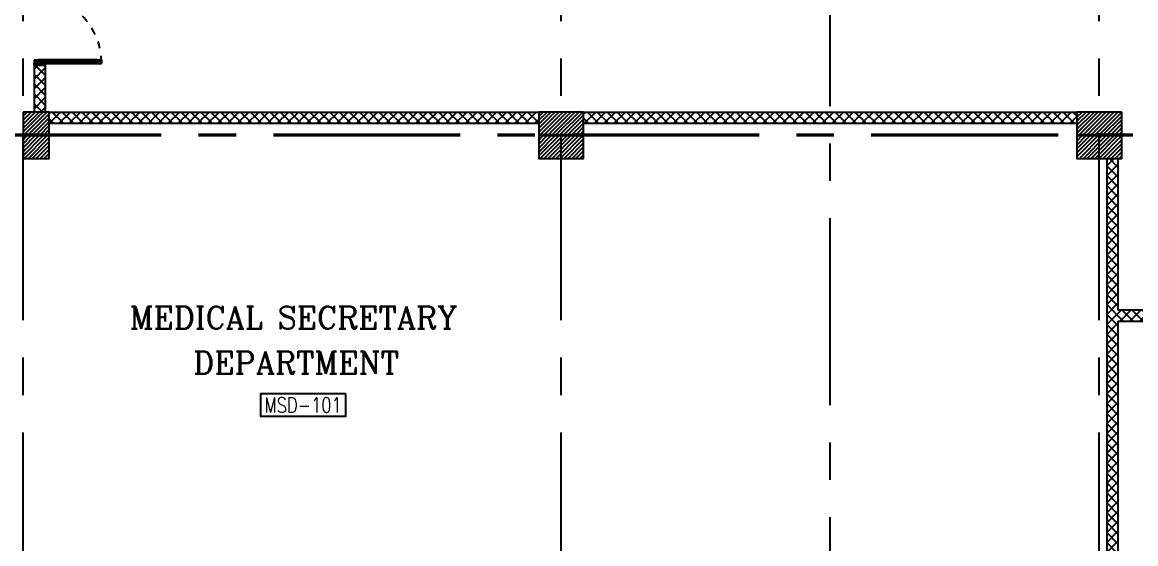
# Model space of a CAD drawing. Extents: x 276011.4 to 276105.3, y 57291.9 to 57371.4.
# Drawn here: x 276062.41 to 276077.3, y 57320.91 to 57327.88 of the extents above; entities that cross this region are included whole.
import ezdxf
from ezdxf.enums import TextEntityAlignment as Align

# ---------------------------------------------------------------- set-up
doc = ezdxf.new("R2010")
doc.units = 0
doc.header["$MEASUREMENT"] = 0
doc.linetypes.add('CENTERX2', pattern=[4, 2.5, -0.5, 0.5, -0.5])
doc.linetypes.add('HIDDEN', pattern=[0.375, 0.25, -0.125])
for name, color, linetype in [('AXES', 11, 'CENTERX2'), ('COL', 5, 'CONTINUOUS'), ('DOOR', 7, 'CONTINUOUS'), ('HAT', 8, 'CONTINUOUS'), ('RM-BOX', 4, 'CONTINUOUS'), ('RM-NAME', 2, 'CONTINUOUS'), ('RM-NO', 2, 'CONTINUOUS'), ('WALL', 2, 'CONTINUOUS'), ('WallType', 11, 'CONTINUOUS')]:
    doc.layers.add(name, color=color, linetype=linetype)
doc.styles.add('ROMANC', font='romanc', dxfattribs={"height": 0.1})
doc.styles.add('ROMANS', font='ROMANS.shx', dxfattribs={"width": 0.6})
pattern_1 = [(45, (0, 0), (-0.066291260736, 0.066291260736), []), (135, (0, 0), (-0.066291260736, -0.066291260736), [])]

# ---------------------------------------------------------------- blocks, each defined once
blk = doc.blocks.new('RM1')
at = {"layer": 'RM-BOX'}
blk.add_lwpolyline([(570, -200), (-570, -200), (-570, -500), (570, -500)], close=True, dxfattribs=at)
at = {"layer": 'RM-NAME', "style": 'ROMANS'}
for tag, p in [('ROOMNAME1', (0, 324)), ('ROOMNAME2', (0, 0))]:
    blk.add_attdef(tag, text='', height=200, dxfattribs=at).set_placement(p, align=Align.MIDDLE)
at = {"layer": 'RM-NO', "style": 'ROMANS', "width": 0.8}
blk.add_attdef('ROOMNO', text='', height=200, dxfattribs=at).set_placement((0, -350), align=Align.MIDDLE)
blk = doc.blocks.new('C7')
at = {"layer": 'HAT'}
h = blk.add_hatch(dxfattribs=at)
h.set_pattern_fill('ANSI31', color=256, scale=300, style=0)
h.set_pattern_definition([(45, (-248876.182, -51411.005), (-26.5165043, 26.5165043), [])])
h.paths.add_polyline_path([(350, 300), (250, 300), (0, 300), (0, 0), (350, 0)])
at = {"layer": 'COL'}
blk.add_lwpolyline([(0, 300), (0, 0), (350, 0), (350, 300)], close=True, dxfattribs=at)
blk = doc.blocks.new('C5')
at = {"layer": 'HAT', "linetype": 'ByBlock'}
h = blk.add_hatch(dxfattribs=at)
h.set_pattern_fill('ANSI31', color=256, scale=300, style=0)
h.set_pattern_definition([(45, (-223356.182, -51411.005), (-26.516504, 26.516504), [])])
h.paths.add_polyline_path([(300, 300), (0, 300), (0, 0), (300, 0)])
h.paths.add_polyline_path([(600, 300), (300, 300), (300, 0), (600, 0)])
at = {"layer": 'COL'}
blk.add_lwpolyline([(600, 300), (0, 300), (0, 0), (600, 0)], close=True, dxfattribs=at)
blk = doc.blocks.new('fe-door')
at = {"layer": 'DOOR', "color": 0, "linetype": 'ByBlock'}
for p, q in [((-805, 1782), (-805, 1791)), ((-805, 1791), (-740, 1791)), ((-740, 1782), (-740, 1791)), ((150, 1800), (0, 1800)), ((0, 1800), (0, 1775)), ((150, 1775), (150, 1800)), ((-900, 1775), (-900, 1725)), ((-900, 1725), (-900, 1775)), ((-850, 1775), (-900, 1775)), ((-850, 1725), (-900, 1725)), ((-870, 1758), (-870, 1742)), ((-850, 1758), (-870, 1758)), ((-850, 1742), (-870, 1742)), ((-850, 1775), (-850, 1758)), ((-850, 1742), (-850, 1725)), ((-818, 1775), (-818, 1782)), ((-728, 1782), (-818, 1782)), ((-818, 1725), (-818, 1718)), ((-728, 1718), (-818, 1718)), ((-805, 1782), (-740, 1782)), ((-805, 1718), (-805, 1709)), ((-805, 1718), (-740, 1718)), ((-805, 1709), (-740, 1709)), ((-740, 1718), (-740, 1709)), ((-728, 1775), (-728, 1782)), ((-728, 1725), (-728, 1718)), ((-50, 1758), (-50, 1775)), ((-50, 1775), (0, 1775)), ((-30, 1758), (-50, 1758)), ((-50, 1725), (-50, 1742)), ((-50, 1742), (-30, 1742)), ((0, 1725), (-50, 1725)), ((-30, 1742), (-30, 1758)), ((0, 1725), (0, 1775)), ((0, 1775), (150, 1775)), ((0, 75), (0, 25)), ((0, 75), (50, 75)), ((0, 0), (0, 25)), ((0, 25), (50, 25)), ((150, 25), (0, 25)), ((0, 0), (150, 0)), ((30, 58), (30, 42)), ((50, 58), (30, 58)), ((30, 42), (50, 42)), ((50, 75), (50, 58)), ((50, 42), (50, 25)), ((150, 25), (150, 0)), ((850, 58), (850, 75)), ((850, 75), (900, 75)), ((850, 58), (870, 58)), ((850, 25), (850, 42)), ((850, 42), (870, 42)), ((850, 25), (900, 25)), ((870, 42), (870, 58)), ((900, 25), (900, 75)), ((900, 75), (900, 25))]:
    blk.add_line(p, q, dxfattribs=at)
at = {"layer": 'DOOR', "linetype": 'ByBlock'}
for p, q in [((-50, 1775), (-850, 1775)), ((-50, 1758), (-850, 1758)), ((-50, 1742), (-850, 1742)), ((-850, 1725), (-50, 1725)), ((850, 75), (50, 75)), ((50, 58), (850, 58)), ((50, 42), (850, 42)), ((50, 25), (850, 25))]:
    blk.add_line(p, q, dxfattribs=at)
at = {"layer": 'DOOR', "color": 0, "linetype": 'ByBlock'}
for centre in [(-773, 1824), (-773, 1676)]:
    blk.add_circle(centre, 32.4, dxfattribs=at)
at = {"layer": 'DOOR', "linetype": 'HIDDEN', "ltscale": 0.5}
for centre, start, end in [((-49, 1750), 178.3174, 273.2965), ((49, 50), 358.3174, 93.2965)]:
    blk.add_arc(centre, 851, start, end, dxfattribs=at)
at = {"layer": 'WALL'}
for p, q in [((0, 1800), (150, 1800)), ((0, 0), (150, 0))]:
    blk.add_line(p, q, dxfattribs=at)
at = {"layer": 'WALL', "linetype": 'ByBlock'}
blk.add_line((0, 1800), (150, 1800), dxfattribs=at)

msp = doc.modelspace()

# ---------------------------------------------------------------- hatches: boundary and pattern name
at = {"layer": 'WallType', "linetype": 'ByBlock', "ltscale": 0.3}
h = msp.add_hatch(dxfattribs=at)
h.set_pattern_fill('ANSI37', color=256, scale=0.75, style=0)
h.set_pattern_definition(pattern_1)
h.paths.add_polyline_path([(276062.7135, 57329.7329), (276062.5635, 57329.7329), (276062.5635, 57329.1079), (276062.7135, 57329.1079)])
h.paths.add_polyline_path([(276062.7135, 57327.3079), (276062.5635, 57327.3079), (276062.5635, 57326.6829), (276062.7135, 57326.6829)])
h = msp.add_hatch(dxfattribs=at)
h.set_pattern_fill('ANSI37', color=256, scale=0.75, style=0)
h.set_pattern_definition(pattern_1)
h.paths.add_polyline_path([(276069.3155, 57326.6829), (276062.7655, 57326.6829), (276062.7655, 57326.5329), (276069.3155, 57326.5329)])
h.paths.add_polyline_path([(276073.2155, 57326.6829), (276069.9155, 57326.6829), (276069.9155, 57326.5329), (276073.2155, 57326.5329)])
h.paths.add_polyline_path([(276076.5155, 57326.6829), (276073.2155, 57326.6829), (276073.2155, 57326.5329), (276076.5155, 57326.5329)])
h = msp.add_hatch(dxfattribs=at)
h.set_pattern_fill('ANSI37', color=256, scale=0.75, style=0)
h.set_pattern_definition(pattern_1)
h.paths.add_polyline_path([(276077.0655, 57326.0629), (276076.9154, 57326.0629), (276076.9154, 57320.6129), (276077.0655, 57320.6129), (276077.0655, 57323.8879), (276077.7155, 57323.8879), (276077.7155, 57324.0379), (276077.0655, 57324.0379)])
h.paths.add_polyline_path([(276080.1655, 57324.0379), (276079.5155, 57324.0379), (276079.5155, 57323.8879), (276080.1655, 57323.8879)])
h.paths.add_polyline_path([(276073.2155, 57320.2629), (276069.8655, 57320.2629), (276069.8655, 57320.1129), (276073.2155, 57320.1129)])
h.paths.add_polyline_path([(276076.5655, 57320.2629), (276073.2155, 57320.2629), (276073.2155, 57320.1129), (276076.5655, 57320.1129)])

# ---------------------------------------------------------------- linework, layer by layer
at = {"layer": 'AXES'}
for p, q in [((276069.6155, 57291.8986), (276069.6155, 57370.7113)), ((276076.8155, 57291.8986), (276076.8155, 57370.7113)), ((276062.4155, 57291.8986), (276062.4155, 57370.3613)), ((276073.2155, 57298.7629), (276073.2155, 57357.5829)), ((276104.2655, 57326.3829), (276041.9755, 57326.3829)), ((276104.2655, 57326.3629), (276041.9755, 57326.3629))]:
    msp.add_line(p, q, dxfattribs=at)
at = {"layer": 'WALL'}
for p, q in [((276062.5635, 57327.3079), (276062.7135, 57327.3079)), ((276062.5635, 57327.3079), (276062.5635, 57326.6829)), ((276062.7135, 57327.3079), (276062.7135, 57326.6829)), ((276062.7655, 57326.6829), (276069.3155, 57326.6829)), ((276069.9155, 57326.6829), (276076.5155, 57326.6829)), ((276062.7655, 57326.5329), (276069.3155, 57326.5329)), ((276069.9155, 57326.5329), (276076.5155, 57326.5329)), ((276076.9154, 57326.0629), (276076.9154, 57320.6129)), ((276077.0655, 57326.0629), (276077.0655, 57324.0379)), ((276077.0655, 57324.0379), (276077.7155, 57324.0379)), ((276077.0655, 57323.8879), (276077.0655, 57320.6129)), ((276077.0655, 57323.8879), (276077.7155, 57323.8879))]:
    msp.add_line(p, q, dxfattribs=at)
msp.add_arc((276075.5375, 57326.5299), 0.003, 0, 90, dxfattribs=at)

# ---------------------------------------------------------------- block references
at = {"layer": 'COL', "linetype": 'ByBlock', "xscale": 0.001, "yscale": 0.001, "zscale": 0.001}
for name, p in [('C7', (276062.4155, 57326.3829)), ('C5', (276069.3155, 57326.3829)), ('C5', (276076.5155, 57326.3829)), ('C7', (276062.4155, 57326.0629)), ('C5', (276069.3155, 57326.0629)), ('C5', (276076.5155, 57326.0629))]:
    msp.add_blockref(name, p, dxfattribs=at)
at = {"layer": 'DOOR', "color": 0, "linetype": 'ByBlock', "ltscale": 0.3, "xscale": 0.001, "yscale": 0.001, "zscale": 0.001}
msp.add_blockref('fe-door', (276062.5635, 57327.3079), dxfattribs=at)
at = {"layer": 'RM-NAME'}
ref = msp.add_blockref('RM1', (276066.1627, 57323.1137), dxfattribs=dict(at, xscale=0.001, yscale=0.001, zscale=0.001))
ref.add_attrib('ROOMNO', 'MSD-101', dxfattribs={"layer": 'RM-NO', "height": 0.2, "style": 'ROMANS', "width": 0.8}).set_placement((276066.1627, 57322.7637), align=Align.MIDDLE)

# ---------------------------------------------------------------- texts
at = {"layer": 'RM-NAME', "color": 2, "style": 'ROMANC'}
for s, p in [('MEDICAL SECRETARY', (276066.0338, 57323.9337)), ('DEPARTMENT', (276066.0694, 57323.3297))]:
    msp.add_text(s, height=0.3, dxfattribs=at).set_placement(p, align=Align.MIDDLE)

doc.saveas('drawing.dxf')
